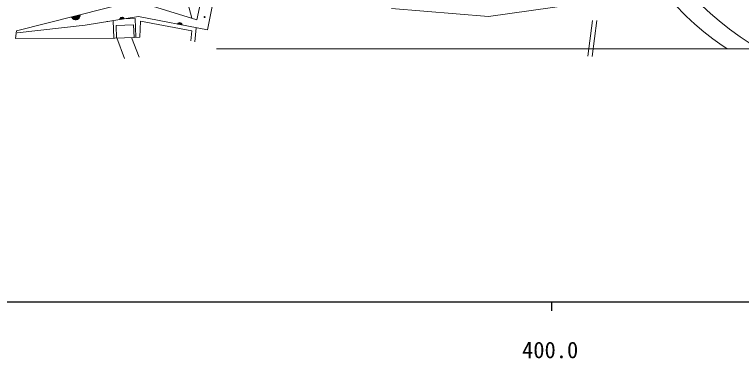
# Model space of a CAD drawing. Units: millimetres, scale not verified. Extents: x -625 to 704666, y -625 to 360237.
# Drawn here: x 433097 to 513731, y 178952 to 217128 of the extents above; entities that cross this region are included whole.
import ezdxf
from ezdxf.enums import TextEntityAlignment as Align

# ---------------------------------------------------------------- set-up
doc = ezdxf.new("R2010")
doc.units = ezdxf.units.MM
doc.header["$LTSCALE"] = 1000
doc.linetypes.add('DASHED', pattern=[7.5, 6, -1.5])
for name, color, linetype, lineweight in [('M-TTL-BAND', 7, 'Continuous', 25), ('S-BGD', 7, 'Continuous', 13), ('S-BGD-HTXT', 6, 'Continuous', 13)]:
    doc.layers.add(name, color=color, linetype=linetype, lineweight=lineweight)
doc.styles.add('ＭＳ ゴシック', font='')
doc.styles.get('ＭＳ ゴシック').set_extended_font_data('MS Gothic')

msp = doc.modelspace()

# ---------------------------------------------------------------- linework, layer by layer
at = {"layer": 'M-TTL-BAND'}
for p, q in [((64666, 185237), (603666, 185237)), ((492666, 185237), (492666, 184237))]:
    msp.add_line(p, q, dxfattribs=at)
at = {"layer": 'S-BGD', "linetype": 'DASHED'}
for p, q in [((502906, 261115), (496684, 212517)), ((503410, 261115), (497180, 212453)), ((444444, 214525), (445299, 212265)), ((446074, 214579), (446906, 212379))]:
    msp.add_line(p, q, dxfattribs=at)
at = {"layer": 'S-BGD'}
for p, q in [((453333, 216543), (454190, 220653)), ((451878, 220047), (452750, 216721)), ((455359, 219628), (454491, 215420)), ((505037, 219653), (485663, 216924)), ((433331, 215310), (446483, 218632)), ((446483, 218632), (453333, 216543)), ((485663, 216924), (474898, 217787)), ((440383, 217027), (439462, 216794)), ((439501, 216740), (440374, 216960)), ((446841, 216910), (440913, 215946)), ((454491, 215420), (446841, 216910)), ((440353, 216890), (439555, 216689)), ((439614, 216639), (440320, 216817)), ((440277, 216742), (439690, 216594)), ((439819, 216562), (440180, 216653)), ((444113, 214517), (444050, 216456)), ((444776, 216606), (445245, 216682)), ((445228, 216711), (444784, 216639)), ((444797, 216673), (445203, 216739)), ((445176, 216766), (444817, 216708)), ((444841, 216743), (445140, 216792)), ((445077, 216813), (444893, 216783)), ((445261, 216653), (446480, 216693)), ((446480, 216693), (446548, 214602)), ((447007, 214609), (447073, 216384)), ((447073, 216384), (452750, 215332)), ((451663, 216035), (451221, 216121)), ((451246, 216148), (451649, 216069)), ((451633, 216104), (451276, 216174)), ((451312, 216198), (451609, 216141)), ((451557, 216183), (451374, 216218)), ((433331, 215310), (433197, 214477)), ((440913, 215946), (433395, 215091)), ((444374, 215910), (446306, 215974)), ((444420, 214518), (444374, 215910)), ((446306, 215974), (446352, 214588)), ((451203, 216092), (451669, 216001)), ((452750, 215332), (452662, 214214)), ((453250, 215662), (453079, 214105)), ((433197, 214477), (444233, 214518)), ((446352, 214588), (444233, 214518)), ((446352, 214588), (447007, 214609))]:
    msp.add_line(p, q, dxfattribs=at)
for points in [[(505888, 222425), (506823, 221114), (507811, 219833), (508573, 218946), (509388, 218091), (510296, 217229), (511244, 216412), (512400, 215508), (513592, 214653), (514576, 213985), (515580, 213328)], [(505037, 219653), (506290, 218279), (507593, 216939), (508551, 216046), (509556, 215192), (510553, 214423), (511592, 213697), (511876, 213511), (512161, 213328)]]:
    msp.add_lwpolyline(points, dxfattribs=at)
for points in [[(440392, 217094), (440381, 216972), (440349, 216864), (440282, 216733), (440190, 216648), (440085, 216583), (439935, 216545), (439811, 216552), (439690, 216584), (439569, 216666), (439487, 216746), (439422, 216849)], [(444769, 216573), (444780, 216633), (444800, 216686), (444839, 216748), (444889, 216786), (444944, 216814), (445020, 216827), (445081, 216818), (445140, 216797), (445197, 216750), (445235, 216707), (445263, 216653)], [(451185, 216064), (451215, 216117), (451253, 216159), (451311, 216204), (451371, 216223), (451432, 216230), (451508, 216215), (451562, 216185), (451611, 216145), (451648, 216082), (451668, 216028), (451676, 215968)]]:
    msp.add_lwpolyline(points, close=True, dxfattribs=at)
msp.add_circle((454182, 216842), 49.8, dxfattribs=at)
msp.add_arc((443379, 216301), 49.8, 74.87101, 123.61102, dxfattribs=at)
at = {"layer": 'S-BGD-HTXT'}
msp.add_line((455497, 213328), (527818, 213328), dxfattribs=at)

# ---------------------------------------------------------------- texts
at = {"layer": 'M-TTL-BAND', "style": 'ＭＳ ゴシック'}
msp.add_text('400.0', height=1833, dxfattribs=at).set_placement((492510, 178432), align=Align.BOTTOM_CENTER)

doc.saveas('drawing.dxf')
